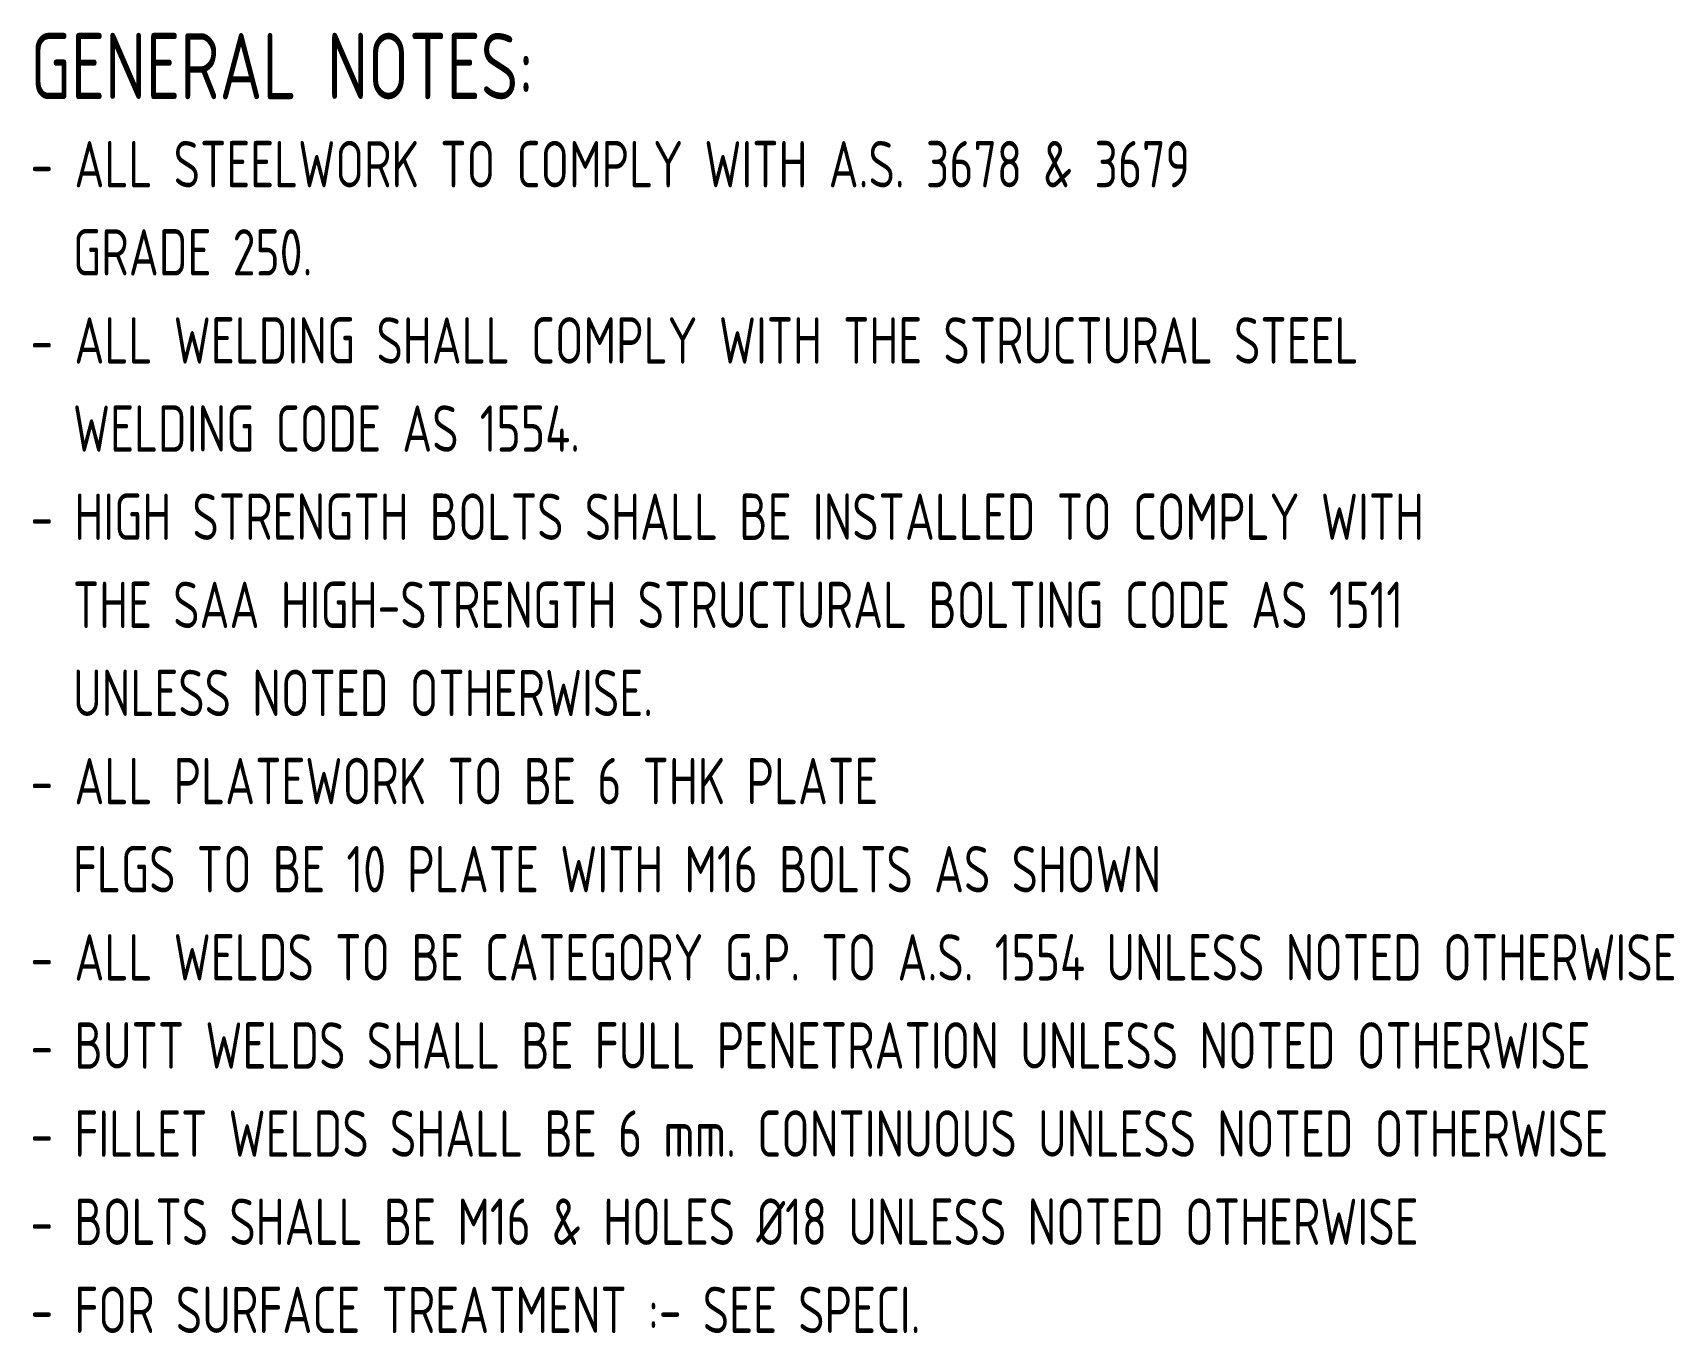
# Model space of a CAD drawing. Header units: millimetres. Extents: x 10277 to 10401, y 2582 to 2680.
import ezdxf

# ---------------------------------------------------------------- set-up
doc = ezdxf.new("R2010")
doc.units = ezdxf.units.MM
doc.header["$LTSCALE"] = 0.5
doc.layers.add('L14', color=6, linetype='Continuous')
doc.styles.get("Standard").update_dxf_attribs({"font": 'isocp.shx'})

msp = doc.modelspace()

# ---------------------------------------------------------------- texts
at = {"color": 1, "width": 0.8}
msp.add_text('GENERAL NOTES:', height=5, dxfattribs=at).set_placement((10277.15, 2674.78))
at = {"color": 2, "width": 0.8}
for s, p in [('- ALL STEELWORK TO COMPLY WITH A.S. 3678 & 3679', (10277.15, 2668.13)), ('  GRADE 250.', (10277.15, 2661.48)), ('- ALL WELDING SHALL COMPLY WITH THE STRUCTURAL STEEL', (10277.15, 2654.83)), ('  WELDING CODE AS 1554.', (10277.15, 2648.18)), ('- HIGH STRENGTH BOLTS SHALL BE INSTALLED TO COMPLY WITH', (10277.15, 2641.53)), ('  THE SAA HIGH-STRENGTH STRUCTURAL BOLTING CODE AS 1511', (10277.15, 2634.88)), ('  UNLESS NOTED OTHERWISE.', (10277.15, 2628.23)), ('- ALL PLATEWORK TO BE 6 THK PLATE ', (10277.15, 2621.58)), ('  FLGS TO BE 10 PLATE WITH M16 BOLTS AS SHOWN', (10277.15, 2614.93)), ('- ALL WELDS TO BE CATEGORY G.P. TO A.S. 1554 UNLESS NOTED OTHERWISE', (10277.15, 2608.28)), ('- FILLET WELDS SHALL BE 6 mm. CONTINUOUS UNLESS NOTED OTHERWISE', (10277.15, 2594.98)), ('- BOLTS SHALL BE M16 & HOLES %%C18 UNLESS NOTED OTHERWISE ', (10277.15, 2588.33)), ('- FOR SURFACE TREATMENT :- SEE SPECI.', (10277.15, 2581.68))]:
    msp.add_text(s, height=3.5, dxfattribs=at).set_placement(p)
at = {"layer": 'L14', "color": 2, "width": 0.8}
msp.add_text('- BUTT WELDS SHALL BE FULL PENETRATION UNLESS NOTED OTHERWISE ', height=3.5, dxfattribs=at).set_placement((10277.15, 2601.63))

doc.saveas('drawing.dxf')
